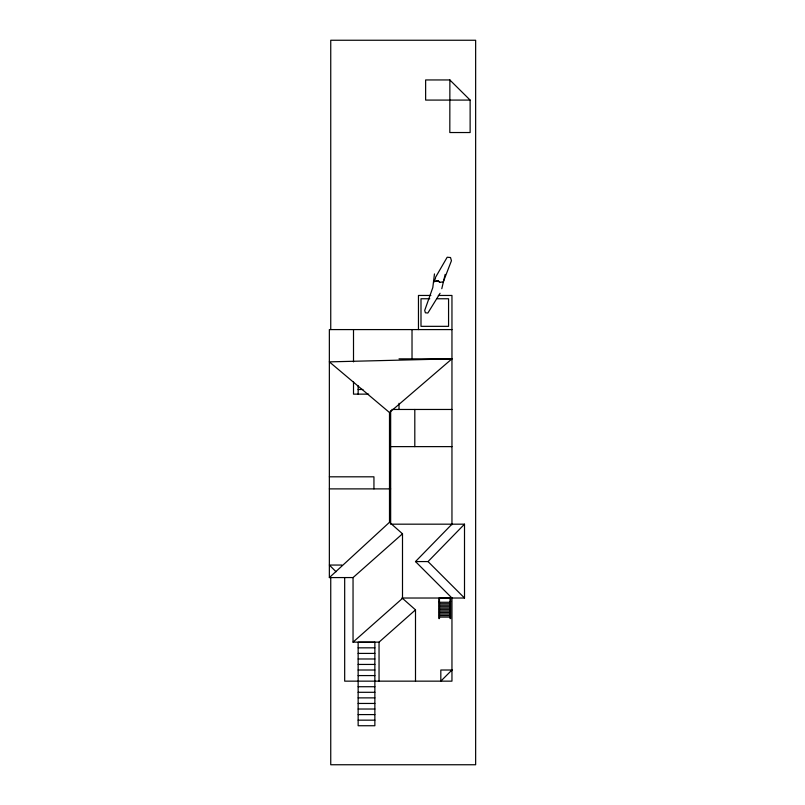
<?xml version="1.0" encoding="UTF-8"?>
<svg xmlns="http://www.w3.org/2000/svg" width="805" height="805" viewBox="0 0 805 805"><rect width="100%" height="100%" fill="white"/><g stroke="black" fill="none" stroke-linecap="round" stroke-linejoin="round"><path stroke-width="1.21" d="M434.469 273.911L432.798 287.606L424.708 310.418L425.382 312.793L427.878 313.024L440.063 293.282M441.794 288.693L445.155 274.404M435.485 277.433L447.188 257.228L450.528 257.54L451.434 260.74L443.263 281.911L439.721 282.293L438.081 280.734L433.945 281.659L435.545 278.188M451.957 598.024L415.501 561.568L451.957 524.176M415.501 561.568L428.039 561.568L464.505 524.176L390.656 524.176L390.656 410.701M451.957 329.587L329.356 329.587L329.356 577.588L389.499 522.284L389.499 412.532L451.957 358.849L399.018 358.849M402.5 533.796L353.043 577.588L353.043 642.138L379.044 642.138L415.501 609.868L402.5 598.356L402.5 533.796L389.499 522.284M353.043 642.138L402.5 598.356M433.945 281.659L438.081 280.734L439.721 282.293M451.957 358.849L329.356 361.868L389.499 412.532M470.13 100.082L425.634 100.082L425.634 79.947L449.814 79.947L470.13 100.082L470.13 132.533L449.814 132.533L449.874 79.826M430.866 295.455L418.459 295.455L418.459 329.587M438.312 295.455L451.957 295.455L451.957 524.729M429.769 298.756L420.995 298.756L420.995 326.337L448.566 326.337L448.566 298.756L437.286 298.756M358.145 389.499L362.954 389.499M368.66 394.138L353.506 394.138L353.506 381.731M391.864 409.463L451.957 409.463M390.656 446.624L451.957 446.624M329.356 476.812L373.943 476.812L373.943 488.887M329.356 488.887L390.656 488.887M341.894 565.05L329.356 565.05L336.037 571.731M329.356 577.588L353.325 577.557M401.916 598.024L464.505 598.024L464.505 524.176M438.876 601.587L439.46 601.587M450.025 601.587L450.609 601.587M439.46 602.271L450.025 602.271M439.46 603.75L450.025 603.75M439.46 605.239L450.025 605.239M439.46 606.718L450.025 606.718M439.46 608.198L450.025 608.198M439.46 609.677L450.025 609.677M439.46 611.156L450.025 611.156M439.46 612.635L450.025 612.635M439.46 614.114L450.025 614.114M439.46 615.604L450.025 615.604M439.46 617.083L450.025 617.083M358.145 647.834L374.868 647.834M358.145 653.408L374.868 653.408M358.145 658.983L374.868 658.983M358.145 664.437L374.868 664.437M358.145 670.012L374.868 670.012M358.145 675.576L374.868 675.576M358.145 686.725L374.868 686.725M358.145 692.3L374.868 692.3M358.145 697.875L374.868 697.875M358.145 703.449L374.868 703.449M358.145 709.024L374.868 709.024M358.145 714.588L374.868 714.588M358.145 720.163L374.868 720.163M428.039 561.568L464.505 598.024M451.957 597.612L451.957 681.151L344.681 681.151L344.681 577.557M450.025 598.165L450.025 618.572L450.609 618.572L450.609 598.165L438.876 598.165L438.876 618.572L439.46 618.572L439.46 598.165M415.501 609.868L415.501 681.151M414.806 409.463L414.806 446.624M412.019 329.587L412.019 358.849M399.018 403.295L399.018 409.463M379.044 642.138L379.044 681.151M358.145 385.726L358.145 394.138M353.506 329.587L353.506 361.868M330.744 329.547L330.744 40.25L475.644 40.25L475.644 764.75L330.744 764.75L330.744 577.336M451.957 670.012L440.818 681.151L440.818 670.012L451.957 670.012M374.868 642.259L358.145 642.259L358.145 725.738L374.868 725.738L374.868 642.259"/></g></svg>
